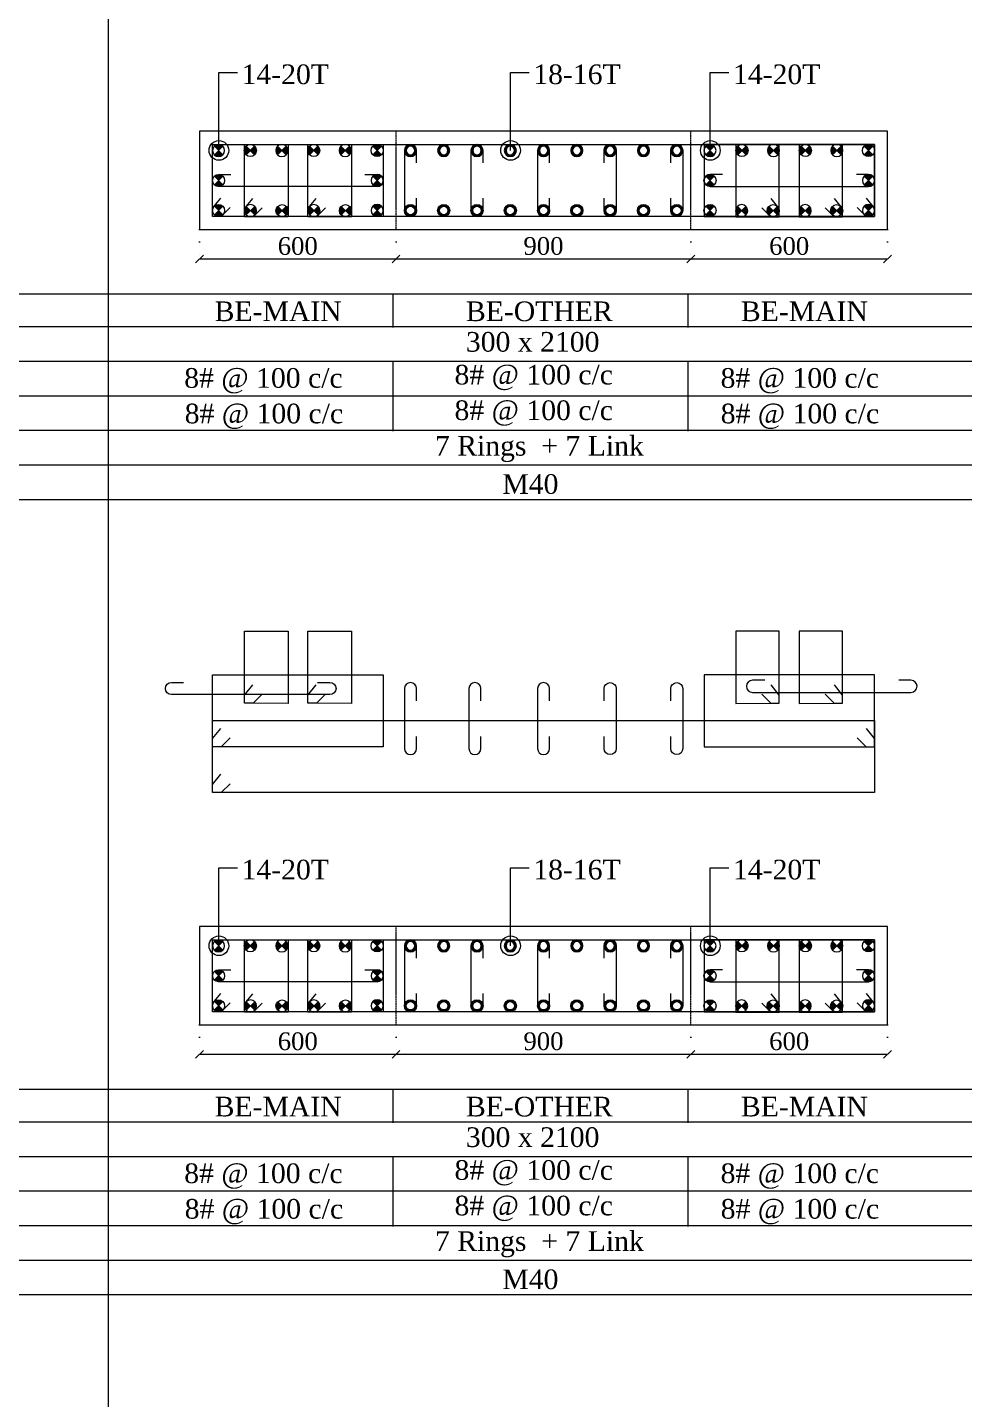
# Model space of a CAD drawing. Header units: millimetres. Extents: x 303 to 27724, y 300 to 68956.
# Drawn here: x 4978 to 7835, y 39502 to 43688 of the extents above; entities that cross this region are included whole.
import ezdxf

# ---------------------------------------------------------------- set-up
doc = ezdxf.new("R2010")
doc.units = ezdxf.units.MM
doc.linetypes.add('( Hidden )', pattern=[0.375, 0.25, -0.125])
doc.linetypes.add('DOT2', pattern=[0.125, 0, -0.125])
doc.layers.get('Defpoints').update_dxf_attribs({"lineweight": 0})
for name, color, linetype, lineweight in [('S-COL. STEEL DIA', 1, 'Continuous', 9), ('S-DIM FOOTING', 7, 'Continuous', 0), ('S-SECTION', 5, 'Continuous', 0), ('S-SECTION MARK', 7, 'Continuous', 0), ('S-SHEET', 7, 'Continuous', 0), ('S-STEEL', 1, 'Continuous', 9), ('S-STEEL-1', 1, 'Continuous', 0), ('S-STEEL-1 C.S.', 106, 'Continuous', 0), ('S-TEXT', 7, 'Continuous', 0)]:
    doc.layers.add(name, color=color, linetype=linetype, lineweight=lineweight)
doc.styles.add('AR', font='ARIALUNI.TTF', dxfattribs={"width": 0.8})
doc.styles.add('S-ROMANS', font='times.ttf')
doc.styles.add('TEXT', font='times.ttf')
doc.dimstyles.new('100', dxfattribs={"dimtxt": 180, "dimasz": 80, "dimexe": 0.18, "dimexo": 0.0625, "dimgap": 1, "dimtad": 1, "dimdec": 0, "dimzin": 0, "dimdsep": 46, "dimtxsty": 'AR', "dimblk": 'DOT', "dimcen": 0.09, "dimse1": 1, "dimse2": 1, "dimclrd": 50, "dimclrt": 256, "dimadec": 0, "dimazin": 0, "dimtfac": 1, "dimtdec": 0, "dimtix": 1, "dimtofl": 0, "dimtmove": 2, "dimatfit": 0, "dimfxl": 1, "dimtolj": 1, "dimtzin": 0, "dimlwd": -1, "dimarcsym": 0})
doc.dimstyles.new('SETU', dxfattribs={"dimtxt": 230, "dimasz": 0.2, "dimexe": 0.1, "dimexo": 0.1, "dimgap": 0.05, "dimtad": 1, "dimdec": 0, "dimzin": 0, "dimdsep": 46, "dimtxsty": 'TEXT', "dimblk": 'OBLIQUE', "dimcen": 0.09, "dimdle": 0.1, "dimclrd": 4, "dimclre": 256, "dimclrt": 256, "dimadec": 1, "dimazin": 0, "dimtfac": 1, "dimtdec": 0, "dimtix": 1, "dimtofl": 0, "dimtmove": 2, "dimatfit": 0, "dimfxl": 1, "dimtolj": 1, "dimtzin": 0, "dimlwd": -1, "dimlwe": -1, "dimarcsym": 1})

# ---------------------------------------------------------------- blocks, each defined once
blk = doc.blocks.new('_Oblique')
at = {"color": 0, "linetype": 'ByBlock', "lineweight": -2}
blk.add_line((-0.5, -0.5), (0.5, 0.5), dxfattribs=at)
blk = doc.blocks.new('*D1974')
at = {"layer": 'Defpoints', "color": 0}
for p in [(5502.6, 40643.1), (6102.6, 40643.1), (6102.6, 40553.2)]:
    blk.add_point(p, dxfattribs=at)
at = {"layer": 'S-DIM FOOTING', "linetype": 'DOT2', "ltscale": 300}
for p, q in [((5502.6, 40643), (5502.6, 40553.1)), ((6102.6, 40643), (6102.6, 40553.1))]:
    blk.add_line(p, q, dxfattribs=at)
at = {"layer": 'S-DIM FOOTING', "ltscale": 300}
blk.add_line((5502.5, 40553.2), (6102.7, 40553.2), dxfattribs=at)
at = {"layer": 'S-DIM FOOTING', "linetype": 'ByBlock', "xscale": 24, "yscale": 24, "zscale": 24, "rotation": 180}
blk.add_blockref('_Oblique', (5502.6, 40553.2), dxfattribs=at)
at = {"layer": 'S-DIM FOOTING', "linetype": 'ByBlock', "xscale": 24, "yscale": 24, "zscale": 24}
blk.add_blockref('_Oblique', (6102.6, 40553.2), dxfattribs=at)
at = {"layer": 'S-DIM FOOTING', "insert": (5802.6, 40592.7), "char_height": 54, "attachment_point": 5, "style": 'TEXT'}
blk.add_mtext('\\A1;600', dxfattribs=at)
blk = doc.blocks.new('*D1975')
at = {"layer": 'Defpoints', "color": 0}
for p in [(6102.6, 40643.1), (7002.6, 40643.1), (7002.6, 40553.2)]:
    blk.add_point(p, dxfattribs=at)
at = {"layer": 'S-DIM FOOTING', "linetype": 'DOT2', "ltscale": 300}
for p, q in [((6102.6, 40643), (6102.6, 40553.1)), ((7002.6, 40643), (7002.6, 40553.1))]:
    blk.add_line(p, q, dxfattribs=at)
at = {"layer": 'S-DIM FOOTING', "ltscale": 300}
blk.add_line((6102.5, 40553.2), (7002.7, 40553.2), dxfattribs=at)
at = {"layer": 'S-DIM FOOTING', "linetype": 'ByBlock', "xscale": 24, "yscale": 24, "zscale": 24, "rotation": 180}
blk.add_blockref('_Oblique', (6102.6, 40553.2), dxfattribs=at)
at = {"layer": 'S-DIM FOOTING', "linetype": 'ByBlock', "xscale": 24, "yscale": 24, "zscale": 24}
blk.add_blockref('_Oblique', (7002.6, 40553.2), dxfattribs=at)
at = {"layer": 'S-DIM FOOTING', "insert": (6552.6, 40592.8), "char_height": 54, "attachment_point": 5, "style": 'TEXT'}
blk.add_mtext('\\A1;900', dxfattribs=at)
blk = doc.blocks.new('*D1976')
at = {"layer": 'Defpoints', "color": 0}
for p in [(7002.6, 40643.1), (7602.6, 40643.1), (7602.6, 40553.2)]:
    blk.add_point(p, dxfattribs=at)
at = {"layer": 'S-DIM FOOTING', "linetype": 'DOT2', "ltscale": 300}
for p, q in [((7002.6, 40643), (7002.6, 40553.1)), ((7602.6, 40643), (7602.6, 40553.1))]:
    blk.add_line(p, q, dxfattribs=at)
at = {"layer": 'S-DIM FOOTING', "ltscale": 300}
blk.add_line((7002.5, 40553.2), (7602.7, 40553.2), dxfattribs=at)
at = {"layer": 'S-DIM FOOTING', "linetype": 'ByBlock', "xscale": 24, "yscale": 24, "zscale": 24, "rotation": 180}
blk.add_blockref('_Oblique', (7002.6, 40553.2), dxfattribs=at)
at = {"layer": 'S-DIM FOOTING', "linetype": 'ByBlock', "xscale": 24, "yscale": 24, "zscale": 24}
blk.add_blockref('_Oblique', (7602.6, 40553.2), dxfattribs=at)
at = {"layer": 'S-DIM FOOTING', "insert": (7302.6, 40592.7), "char_height": 54, "attachment_point": 5, "style": 'TEXT'}
blk.add_mtext('\\A1;600', dxfattribs=at)
blk = doc.blocks.new('*U18')
at = {"layer": 'S-COL. STEEL DIA'}
h = blk.add_hatch(color=256, dxfattribs=at)
h.dxf.hatch_style = 1
h.paths.add_polyline_path([(0, 0), (0, -18.5, 0.198912), (13, -13)])
h.paths.add_polyline_path([(0, 0), (-13, -13, 0.198912), (0, -18.5)])
h.paths.add_polyline_path([(0, 18.5, 0.198912), (-13, 13), (0, 0)])
h.paths.add_polyline_path([(13, 13, 0.198912), (0, 18.5), (0, 0)])
at = {"layer": 'S-COL. STEEL DIA', "lineweight": 5}
for p, q in [((-13, 13), (13, -13)), ((13, 13), (-13, -13))]:
    blk.add_line(p, q, dxfattribs=at)
blk.add_circle((0, 0), 18.5, dxfattribs=at)
blk = doc.blocks.new('_Dot')
at = {"linetype": 'ByBlock', "lineweight": -2}
blk.add_line((-0.5, 0), (-1, 0), dxfattribs=at)
at = {"linetype": 'ByBlock', "const_width": 0.5}
blk.add_lwpolyline([(-0.25, 0, 1), (0.25, 0, 1)], format="xyb", close=True, dxfattribs=at)
blk = doc.blocks.new('*U4')
at = {"layer": 'S-COL. STEEL DIA'}
h = blk.add_hatch(color=256, dxfattribs=at)
h.dxf.hatch_style = 1
h.paths.add_polyline_path([(-18.5, 0, 1), (18.5, 0, 1)])
h.paths.add_polyline_path([(13, 0, -1), (-13, 0, -1)], flags=16)
at = {"layer": 'S-COL. STEEL DIA', "lineweight": 5}
for radius in [18.5, 13]:
    blk.add_circle((0, 0), radius, dxfattribs=at)
blk = doc.blocks.new('*D1977')
at = {"layer": 'Defpoints', "color": 0}
for p in [(5502.6, 43071.1), (6102.6, 43071.1), (6102.6, 42981.3)]:
    blk.add_point(p, dxfattribs=at)
at = {"layer": 'S-DIM FOOTING', "linetype": 'DOT2', "ltscale": 300}
for p, q in [((5502.6, 43071), (5502.6, 42981.2)), ((6102.6, 43071), (6102.6, 42981.2))]:
    blk.add_line(p, q, dxfattribs=at)
at = {"layer": 'S-DIM FOOTING', "ltscale": 300}
blk.add_line((5502.5, 42981.3), (6102.7, 42981.3), dxfattribs=at)
at = {"layer": 'S-DIM FOOTING', "linetype": 'ByBlock', "xscale": 24, "yscale": 24, "zscale": 24, "rotation": 180}
blk.add_blockref('_Oblique', (5502.6, 42981.3), dxfattribs=at)
at = {"layer": 'S-DIM FOOTING', "linetype": 'ByBlock', "xscale": 24, "yscale": 24, "zscale": 24}
blk.add_blockref('_Oblique', (6102.6, 42981.3), dxfattribs=at)
at = {"layer": 'S-DIM FOOTING', "insert": (5802.6, 43020.7), "char_height": 54, "attachment_point": 5, "style": 'TEXT'}
blk.add_mtext('\\A1;600', dxfattribs=at)
blk = doc.blocks.new('*D1978')
at = {"layer": 'Defpoints', "color": 0}
for p in [(6102.6, 43071.1), (7002.6, 43071.1), (7002.6, 42981.3)]:
    blk.add_point(p, dxfattribs=at)
at = {"layer": 'S-DIM FOOTING', "linetype": 'DOT2', "ltscale": 300}
for p, q in [((6102.6, 43071), (6102.6, 42981.2)), ((7002.6, 43071), (7002.6, 42981.2))]:
    blk.add_line(p, q, dxfattribs=at)
at = {"layer": 'S-DIM FOOTING', "ltscale": 300}
blk.add_line((6102.5, 42981.3), (7002.7, 42981.3), dxfattribs=at)
at = {"layer": 'S-DIM FOOTING', "linetype": 'ByBlock', "xscale": 24, "yscale": 24, "zscale": 24, "rotation": 180}
blk.add_blockref('_Oblique', (6102.6, 42981.3), dxfattribs=at)
at = {"layer": 'S-DIM FOOTING', "linetype": 'ByBlock', "xscale": 24, "yscale": 24, "zscale": 24}
blk.add_blockref('_Oblique', (7002.6, 42981.3), dxfattribs=at)
at = {"layer": 'S-DIM FOOTING', "insert": (6552.6, 43020.8), "char_height": 54, "attachment_point": 5, "style": 'TEXT'}
blk.add_mtext('\\A1;900', dxfattribs=at)
blk = doc.blocks.new('*D1979')
at = {"layer": 'Defpoints', "color": 0}
for p in [(7002.6, 43071.1), (7602.6, 43071.1), (7602.6, 42981.3)]:
    blk.add_point(p, dxfattribs=at)
at = {"layer": 'S-DIM FOOTING', "linetype": 'DOT2', "ltscale": 300}
for p, q in [((7002.6, 43071), (7002.6, 42981.2)), ((7602.6, 43071), (7602.6, 42981.2))]:
    blk.add_line(p, q, dxfattribs=at)
at = {"layer": 'S-DIM FOOTING', "ltscale": 300}
blk.add_line((7002.5, 42981.3), (7602.7, 42981.3), dxfattribs=at)
at = {"layer": 'S-DIM FOOTING', "linetype": 'ByBlock', "xscale": 24, "yscale": 24, "zscale": 24, "rotation": 180}
blk.add_blockref('_Oblique', (7002.6, 42981.3), dxfattribs=at)
at = {"layer": 'S-DIM FOOTING', "linetype": 'ByBlock', "xscale": 24, "yscale": 24, "zscale": 24}
blk.add_blockref('_Oblique', (7602.6, 42981.3), dxfattribs=at)
at = {"layer": 'S-DIM FOOTING', "insert": (7302.6, 43020.7), "char_height": 54, "attachment_point": 5, "style": 'TEXT'}
blk.add_mtext('\\A1;600', dxfattribs=at)

msp = doc.modelspace()

# ---------------------------------------------------------------- linework, layer by layer
at = {"layer": 'S-SECTION', "elevation": 8.2}
for points in [[(7602.6, 43071.1), (7602.6, 43371.1), (5502.6, 43371.1), (5502.6, 43071.1)], [(7602.6, 40643.1), (7602.6, 40943.1), (5502.6, 40943.1), (5502.6, 40643.1)]]:
    msp.add_lwpolyline(points, close=True, dxfattribs=at)
at = {"layer": 'S-SHEET'}
for p, q in [((5224.3, 68956, -1.8), (5224.3, 299.8, -1.3)), ((303, 42874.5, 7.3), (27724.1, 42874.5, 7.3)), ((6092.9, 42871.4, -1.4), (6092.9, 42771.8, -1.4)), ((6992.9, 42871.4, -1.4), (6992.9, 42771.8, -1.4)), ((303, 42775, -0.8), (27724.1, 42775, -0.8)), ((303, 42669.8, -0.8), (27724.1, 42669.8, -0.8)), ((303, 42669.8, -0.8), (27724.1, 42669.8, -0.8)), ((6092.9, 42666.6, -1.4), (6092.9, 42455.3, -1.4)), ((6992.9, 42666.6, -1.4), (6992.9, 42455.3, -1.4)), ((303, 42564, -0.8), (27724.1, 42564, -0.8)), ((303, 42458.4, -0.8), (27724.1, 42458.4, -0.8)), ((303, 42352.9, -0.8), (27724.1, 42352.9, -0.8)), ((303, 40446.5, 7.3), (27724.1, 40446.5, 7.3)), ((6092.9, 40443.3, -1.4), (6092.9, 40343.8, -1.4)), ((6992.9, 40443.3, -1.4), (6992.9, 40343.8, -1.4)), ((303, 40346.9, -0.7), (27724.1, 40346.9, -0.7)), ((303, 40241.7, -0.7), (27724.1, 40241.7, -0.7)), ((303, 40241.7, -0.7), (27724.1, 40241.7, -0.7)), ((6092.9, 40238.6, -1.4), (6092.9, 40027.3, -1.4)), ((6992.9, 40238.6, -1.4), (6992.9, 40027.3, -1.4)), ((303, 40135.9, -0.7), (27724.1, 40135.9, -0.7)), ((303, 40030.4, -0.7), (27724.1, 40030.4, -0.7)), ((303, 39924.9, -0.7), (27724.1, 39924.9, -0.7))]:
    msp.add_line(p, q, dxfattribs=at)
at = {"layer": 'S-SHEET', "color": 0}
for p, q in [((303, 42247.4, -0.8), (27724.1, 42247.4, -0.8)), ((303, 39819.4, -0.7), (27724.1, 39819.4, -0.7))]:
    msp.add_line(p, q, dxfattribs=at)
at = {"layer": 'S-STEEL', "color": 1, "elevation": 8.2}
for points in [[(5596.1, 43138.5), (5568.6, 43111.1), (5542.6, 43111.1), (5542.6, 43331.1), (7563.4, 43331.1), (7563.4, 43111.1), (5542.6, 43111.1), (5542.6, 43136.2), (5567.8, 43167)], [(5596.1, 41379.4), (5568.6, 41352.1), (5542.6, 41352.1), (5542.6, 41572.1), (7563.4, 41572.1), (7563.4, 41352.1), (5542.6, 41352.1), (5542.6, 41377.1), (5567.8, 41408)], [(5596.1, 40710.4), (5568.6, 40683.1), (5542.6, 40683.1), (5542.6, 40903.1), (7563.4, 40903.1), (7563.4, 40683.1), (5542.6, 40683.1), (5542.6, 40708.1), (5567.8, 40739)]]:
    msp.add_lwpolyline(points, dxfattribs=at)
at = {"layer": 'S-STEEL', "color": 3}
for points, elevation in [([(6165, 43275), (6165, 43312.7, 1), (6128.1, 43312.7), (6128.1, 43129.6, 1), (6165, 43129.6), (6165, 43166.8)], 7.8), ([(6368.2, 43275), (6368.2, 43312.7, 1), (6331.3, 43312.7), (6331.3, 43129.6, 1), (6368.2, 43129.6), (6368.2, 43166.8)], 7.8), ([(6571.4, 43275), (6571.4, 43312.7, 1), (6534.5, 43312.7), (6534.5, 43129.6, 1), (6571.4, 43129.6), (6571.4, 43166.8)], 7.8), ([(6737.7, 43275), (6737.7, 43312.7, -1), (6774.6, 43312.7), (6774.6, 43129.6, -1), (6737.7, 43129.6), (6737.7, 43166.8)], 7.8), ([(6941, 43275), (6941, 43312.7, -1), (6977.9, 43312.7), (6977.9, 43129.6, -1), (6941, 43129.6), (6941, 43166.8)], 7.8), ([(6007.2, 43239.6), (6044.9, 43239.6, -1), (6044.9, 43202.7), (5561, 43202.7, -1), (5561, 43239.6), (5598.3, 43239.6)], 7.8), ([(7098.8, 43239.6), (7061, 43239.6, 1), (7061, 43202.7), (7544.9, 43202.7, 1), (7544.9, 43239.6), (7507.7, 43239.6)], 7.8), ([(7228.2, 41695.1), (7190.5, 41695.1, 1), (7190.5, 41658.2), (7674.4, 41658.2, 1), (7674.4, 41695.1), (7637.2, 41695.1)], 7.9), ([(5863.2, 41688.6), (5900.9, 41688.6, -1), (5900.9, 41651.7), (5417, 41651.7, -1), (5417, 41688.6), (5454.3, 41688.6)], 7.5), ([(6165, 41631.9), (6165, 41669.6, 1), (6128.1, 41669.6), (6128.1, 41486.5, 1), (6165, 41486.5), (6165, 41523.8)], 7.9), ([(6361.8, 41631.9), (6361.8, 41669.6, 1), (6324.9, 41669.6), (6324.9, 41486.5, 1), (6361.8, 41486.5), (6361.8, 41523.8)], 7.9), ([(6571.4, 41631.9), (6571.4, 41669.6, 1), (6534.5, 41669.6), (6534.5, 41486.5, 1), (6571.4, 41486.5), (6571.4, 41523.8)], 7.9), ([(6737.7, 41631.9), (6737.7, 41669.6, -1), (6774.6, 41669.6), (6774.6, 41486.5, -1), (6737.7, 41486.5), (6737.7, 41523.8)], 7.9), ([(6941, 41631.9), (6941, 41669.6, -1), (6977.9, 41669.6), (6977.9, 41486.5, -1), (6941, 41486.5), (6941, 41523.8)], 7.9), ([(6165, 40846.9), (6165, 40884.6, 1), (6128.1, 40884.6), (6128.1, 40701.5, 1), (6165, 40701.5), (6165, 40738.8)], 7.9), ([(6368.2, 40846.9), (6368.2, 40884.6, 1), (6331.3, 40884.6), (6331.3, 40701.5, 1), (6368.2, 40701.5), (6368.2, 40738.8)], 7.9), ([(6571.4, 40846.9), (6571.4, 40884.6, 1), (6534.5, 40884.6), (6534.5, 40701.5, 1), (6571.4, 40701.5), (6571.4, 40738.8)], 7.9), ([(6737.7, 40846.9), (6737.7, 40884.6, -1), (6774.6, 40884.6), (6774.6, 40701.5, -1), (6737.7, 40701.5), (6737.7, 40738.8)], 7.9), ([(6941, 40846.9), (6941, 40884.6, -1), (6977.9, 40884.6), (6977.9, 40701.5, -1), (6941, 40701.5), (6941, 40738.8)], 7.9), ([(6007.2, 40811.5), (6044.9, 40811.5, -1), (6044.9, 40774.6), (5561, 40774.6, -1), (5561, 40811.5), (5598.3, 40811.5)], 7.9), ([(7098.8, 40811.5), (7061, 40811.5, 1), (7061, 40774.6), (7544.9, 40774.6, 1), (7544.9, 40811.5), (7507.7, 40811.5)], 7.9)]:
    msp.add_lwpolyline(points, format="xyb", dxfattribs=dict(at, elevation=elevation))
at = {"layer": 'S-STEEL-1', "color": 6}
for points, elevation in [([(5596.1, 43138.5), (5568.6, 43111.1), (5542.6, 43111.1), (5542.6, 43331.1), (6063.4, 43331.1), (6063.4, 43111.1), (5542.6, 43111.1), (5542.6, 43136.2), (5567.8, 43167)], 7.8), ([(7509.8, 43138.5), (7537.4, 43111.1), (7563.4, 43111.1), (7563.4, 43331.1), (7042.6, 43331.1), (7042.6, 43111.1), (7563.4, 43111.1), (7563.4, 43136.2), (7538.2, 43167)], 7.8), ([(5596.1, 41519.5), (5568.6, 41492.2), (5542.6, 41492.2), (5542.6, 41712.2), (6063.4, 41712.2), (6063.4, 41492.2), (5542.6, 41492.2), (5542.6, 41517.2), (5567.8, 41548.1)], 7.9), ([(7509.8, 41519.5), (7537.4, 41492.2), (7563.4, 41492.2), (7563.4, 41712.2), (7042.6, 41712.2), (7042.6, 41492.2), (7563.4, 41492.2), (7563.4, 41517.2), (7538.2, 41548.1)], 7.9), ([(5596.1, 40710.4), (5568.6, 40683.1), (5542.6, 40683.1), (5542.6, 40903.1), (6063.4, 40903.1), (6063.4, 40683.1), (5542.6, 40683.1), (5542.6, 40708.1), (5567.8, 40739)], 7.9), ([(7509.8, 40710.4), (7537.4, 40683.1), (7563.4, 40683.1), (7563.4, 40903.1), (7042.6, 40903.1), (7042.6, 40683.1), (7563.4, 40683.1), (7563.4, 40708.1), (7538.2, 40739)], 7.9)]:
    msp.add_lwpolyline(points, dxfattribs=dict(at, elevation=elevation))
at = {"layer": 'S-STEEL-1', "color": 41}
for points, elevation in [([(5693.7, 43137.7), (5666.2, 43110.4), (5640.1, 43110.4), (5640.1, 43330.9), (5772.9, 43330.6), (5772.9, 43110.1), (5640.1, 43110.4), (5640.1, 43135.4), (5665.3, 43166.3)], 7.8), ([(5887.2, 43137.7), (5859.7, 43110.4), (5833.7, 43110.4), (5833.7, 43330.9), (5966.4, 43330.6), (5966.4, 43110.1), (5833.7, 43110.4), (5833.7, 43135.4), (5858.9, 43166.3)], 7.8), ([(7218.7, 43137.7), (7246.2, 43110.4), (7272.3, 43110.4), (7272.3, 43330.9), (7139.5, 43330.6), (7139.5, 43110.1), (7272.3, 43110.4), (7272.3, 43135.4), (7247.1, 43166.3)], 7.8), ([(7412.3, 43137.7), (7439.8, 43110.4), (7465.8, 43110.4), (7465.8, 43330.9), (7333.1, 43330.6), (7333.1, 43110.1), (7465.8, 43110.4), (7465.8, 43135.4), (7440.6, 43166.3)], 7.8), ([(5693.7, 41652.2), (5666.2, 41624.9), (5640.1, 41624.9), (5640.1, 41845.4), (5772.9, 41845.2), (5772.9, 41624.6), (5640.1, 41624.9), (5640.1, 41649.9), (5665.3, 41680.8)], 7.9), ([(5887.2, 41652.2), (5859.7, 41624.9), (5833.7, 41624.9), (5833.7, 41845.4), (5966.4, 41845.2), (5966.4, 41624.6), (5833.7, 41624.9), (5833.7, 41649.9), (5858.9, 41680.8)], 7.9), ([(7218.7, 41652.2), (7246.2, 41624.9), (7272.3, 41624.9), (7272.3, 41845.4), (7139.5, 41845.2), (7139.5, 41624.6), (7272.3, 41624.9), (7272.3, 41649.9), (7247.1, 41680.8)], 7.9), ([(7412.3, 41652.2), (7439.8, 41624.9), (7465.8, 41624.9), (7465.8, 41845.4), (7333.1, 41845.2), (7333.1, 41624.6), (7465.8, 41624.9), (7465.8, 41649.9), (7440.6, 41680.8)], 7.9), ([(5693.7, 40709.6), (5666.2, 40682.3), (5640.1, 40682.3), (5640.1, 40902.8), (5772.9, 40902.6), (5772.9, 40682), (5640.1, 40682.3), (5640.1, 40707.3), (5665.3, 40738.2)], 7.9), ([(5887.2, 40709.6), (5859.7, 40682.3), (5833.7, 40682.3), (5833.7, 40902.8), (5966.4, 40902.6), (5966.4, 40682), (5833.7, 40682.3), (5833.7, 40707.3), (5858.9, 40738.2)], 7.9), ([(7218.7, 40709.6), (7246.2, 40682.3), (7272.3, 40682.3), (7272.3, 40902.8), (7139.5, 40902.6), (7139.5, 40682), (7272.3, 40682.3), (7272.3, 40707.3), (7247.1, 40738.2)], 7.9), ([(7412.3, 40709.6), (7439.8, 40682.3), (7465.8, 40682.3), (7465.8, 40902.8), (7333.1, 40902.6), (7333.1, 40682), (7465.8, 40682.3), (7465.8, 40707.3), (7440.6, 40738.2)], 7.9)]:
    msp.add_lwpolyline(points, dxfattribs=dict(at, elevation=elevation))
at = {"layer": 'S-STEEL-1 C.S.', "color": 8, "linetype": '( Hidden )'}
for p, q in [((6102.6, 43071.1, 8.2), (6102.6, 43371.1, 8.2)), ((7002.6, 43071.1, 7.8), (7002.6, 43371.1, 7.8)), ((6102.6, 40643.1, 8.2), (6102.6, 40943.1, 8.2)), ((7002.6, 40643.1, 7.9), (7002.6, 40943.1, 7.9))]:
    msp.add_line(p, q, dxfattribs=at)

# ---------------------------------------------------------------- block references
at = {"layer": 'S-COL. STEEL DIA', "xscale": -1}
for name, p, rotation in [('*U18', (5561, 43312.7, 7.8), 180), ('*U18', (5753.9, 43312.7, 7.8), 90.19403361430271), ('*U18', (5947.5, 43312.7, 7.8), 90.19403361430271), ('*U4', (6146.5, 43312.7, 7.8), 180), ('*U4', (6248.1, 43312.7, 7.8), 180), ('*U4', (6349.7, 43312.7, 7.8), 180), ('*U4', (6451.4, 43312.7, 7.8), 180), ('*U4', (6553, 43312.7, 7.8), 180), ('*U4', (6654.6, 43312.7, 7.8), 180), ('*U4', (6756.2, 43312.7, 7.8), 180), ('*U4', (6857.8, 43312.7, 7.8), 180), ('*U4', (6959.4, 43312.7, 7.8), 180), ('*U18', (7061, 43312.7, 7.8), 180), ('*U18', (7254.6, 43312.7, 7.8), 89.80596638569695), ('*U18', (7448.1, 43312.7, 7.8), 89.80596638569695), ('*U18', (5658.6, 43128.8, 7.8), 270.1940336143028), ('*U18', (5852.1, 43128.8, 7.8), 270.1940336143028), ('*U18', (7157.6, 43128.8, 7.8), 269.8059663856972), ('*U18', (7351.2, 43128.8, 7.8), 269.8059663856972), ('*U18', (5561, 40884.6, 7.9), 180), ('*U18', (5753.9, 40884.6, 7.9), 90.19403361430271), ('*U18', (5947.5, 40884.6, 7.9), 90.19403361430271), ('*U4', (6146.5, 40884.6, 7.9), 180), ('*U4', (6248.1, 40884.6, 7.9), 180), ('*U4', (6349.7, 40884.6, 7.9), 180), ('*U4', (6451.4, 40884.6, 7.9), 180), ('*U4', (6553, 40884.6, 7.9), 180), ('*U4', (6654.6, 40884.6, 7.9), 180), ('*U4', (6756.2, 40884.6, 7.9), 180), ('*U4', (6857.8, 40884.6, 7.9), 180), ('*U4', (6959.4, 40884.6, 7.9), 180), ('*U18', (7061, 40884.6, 7.9), 180), ('*U18', (7254.6, 40884.6, 7.9), 89.80596638569695), ('*U18', (7448.1, 40884.6, 7.9), 89.80596638569695), ('*U18', (5658.6, 40700.8, 7.9), 270.1940336143028), ('*U18', (5852.1, 40700.8, 7.9), 270.1940336143028), ('*U18', (7157.6, 40700.8, 7.9), 269.8059663856972), ('*U18', (7351.2, 40700.8, 7.9), 269.8059663856972)]:
    msp.add_blockref(name, p, dxfattribs=dict(at, rotation=rotation))
at = {"layer": 'S-COL. STEEL DIA'}
for p, rotation in [((5657.8, 43312.7, 7.8), 270.194033614303), ((5851.4, 43312.7, 7.8), 270.194033614303), ((6044.9, 43312.7, 7.8), 180), ((7158.4, 43312.7, 7.8), 269.8059663856972), ((7352, 43312.7, 7.8), 269.8059663856972), ((7544.9, 43312.7, 7.8), 180), ((5754.7, 43128.8, 7.8), 90.19403361430281), ((5948.3, 43128.8, 7.8), 90.19403361430281), ((7253.8, 43128.8, 7.8), 89.80596638569716), ((7447.4, 43128.8, 7.8), 89.80596638569716), ((5657.8, 40884.6, 7.9), 270.194033614303), ((5851.4, 40884.6, 7.9), 270.194033614303), ((6044.9, 40884.6, 7.9), 180), ((7158.4, 40884.6, 7.9), 269.8059663856972), ((7352, 40884.6, 7.9), 269.8059663856972), ((7544.9, 40884.6, 7.9), 180), ((5754.7, 40700.8, 7.9), 90.19403361430281), ((5948.3, 40700.8, 7.9), 90.19403361430281), ((7253.8, 40700.8, 7.9), 89.80596638569716), ((7447.4, 40700.8, 7.9), 89.80596638569716)]:
    msp.add_blockref('*U18', p, dxfattribs=dict(at, rotation=rotation))
for name, p in [('*U18', (5561, 43221.1, 7.8)), ('*U18', (7061, 43221.1, 7.8)), ('*U18', (5561, 43129.6, 7.8)), ('*U4', (6146.5, 43129.6, 7.8)), ('*U4', (6248.1, 43129.6, 7.8)), ('*U4', (6349.7, 43129.6, 7.8)), ('*U4', (6451.4, 43129.6, 7.8)), ('*U4', (6553, 43129.6, 7.8)), ('*U4', (6654.6, 43129.6, 7.8)), ('*U4', (6756.2, 43129.6, 7.8)), ('*U4', (6857.8, 43129.6, 7.8)), ('*U4', (6959.4, 43129.6, 7.8)), ('*U18', (7061, 43129.6, 7.8)), ('*U18', (5561, 40793.1, 7.9)), ('*U18', (7061, 40793.1, 7.9)), ('*U18', (5561, 40701.5, 7.9)), ('*U4', (6146.5, 40701.5, 7.9)), ('*U4', (6248.1, 40701.5, 7.9)), ('*U4', (6349.7, 40701.5, 7.9)), ('*U4', (6451.4, 40701.5, 7.9)), ('*U4', (6553, 40701.5, 7.9)), ('*U4', (6654.6, 40701.5, 7.9)), ('*U4', (6756.2, 40701.5, 7.9)), ('*U4', (6857.8, 40701.5, 7.9)), ('*U4', (6959.4, 40701.5, 7.9)), ('*U18', (7061, 40701.5, 7.9))]:
    msp.add_blockref(name, p, dxfattribs=at)
at = {"layer": 'S-COL. STEEL DIA', "xscale": -1}
for p in [(6044.9, 43221.1, 7.8), (7544.9, 43221.1, 7.8), (6044.9, 43129.6, 7.8), (7544.9, 43129.6, 7.8), (6044.9, 40793.1, 7.9), (7544.9, 40793.1, 7.9), (6044.9, 40701.5, 7.9), (7544.9, 40701.5, 7.9)]:
    msp.add_blockref('*U18', p, dxfattribs=at)

# ---------------------------------------------------------------- texts
at = {"layer": 'S-TEXT', "color": 7, "style": 'TEXT'}
for s, p in [('14-20T', (5631.1, 43515.2, 7.8)), ('18-16T', (6521.5, 43515.2, 7.8)), ('14-20T', (7131.1, 43515.2, 7.8)), ('14-20T', (5631.1, 41087.1, 7.9)), ('18-16T', (6521.5, 41087.1, 7.9)), ('14-20T', (7131.1, 41087.1, 7.9))]:
    msp.add_text(s, height=60, dxfattribs=at).set_placement(p)
at = {"layer": 'S-TEXT', "style": 'S-ROMANS'}
for s, p in [('BE-MAIN ', (5549, 42791.6, -1.4)), ('BE-OTHER', (6316, 42791.6, -1.4)), ('BE-MAIN ', (7155.2, 42791.6, -1.4)), ('300 x 2100', (6315.7, 42698.4, -1.4)), ('8# @ 100 c/c', (6281, 42598.1, -1.4)), ('8# @ 100 c/c', (5456, 42588.1, -1.4)), ('8# @ 100 c/c', (7093.2, 42588.1, -1.4)), ('8# @ 100 c/c', (5457.5, 42479.5, -1.4)), ('8# @ 100 c/c', (6281, 42489.5, -1.4)), ('8# @ 100 c/c', (7093.5, 42479.5, -1.4)), ('7 Rings  + 7 Link', (6221.2, 42381, -1.4)), ('M40', (6427.1, 42264.3, -1.4)), ('BE-MAIN ', (5549, 40363.5, -1.4)), ('BE-OTHER', (6316, 40363.5, -1.4)), ('BE-MAIN ', (7155.2, 40363.5, -1.4)), ('300 x 2100', (6315.7, 40270.3, -1.4)), ('8# @ 100 c/c', (6281, 40170, -1.4)), ('8# @ 100 c/c', (5456, 40160, -1.4)), ('8# @ 100 c/c', (7093.2, 40160, -1.4)), ('8# @ 100 c/c', (5457.5, 40051.4, -1.4)), ('8# @ 100 c/c', (6281, 40061.4, -1.4)), ('8# @ 100 c/c', (7093.5, 40051.4, -1.4)), ('7 Rings  + 7 Link', (6221.2, 39953, -1.4)), ('M40', (6427.1, 39836.2, -1.4))]:
    msp.add_text(s, height=60, dxfattribs=at).set_placement(p)

# ---------------------------------------------------------------- dimensions: what is measured, and where the dimension line sits
at = {"layer": 'S-DIM FOOTING', "ltscale": 300}
for base, p1, p2, picture, middle in [((6102.6, 42981.3, 7.8), (5502.6, 43071.1, 8.2), (6102.6, 43071.1, 8.2), '*D1977', (5802.6, 43020.7, 7.8)), ((7002.6, 42981.3, 7.8), (6102.6, 43071.1, 8.2), (7002.6, 43071.1, 7.8), '*D1978', (6552.6, 43020.8, 7.8)), ((7602.6, 42981.3, 7.5), (7002.6, 43071.1, 7.8), (7602.6, 43071.1, 8.2), '*D1979', (7302.6, 43020.7, 7.5)), ((6102.6, 40553.2, 7.9), (5502.6, 40643.1, 8.2), (6102.6, 40643.1, 8.2), '*D1974', (5802.6, 40592.7, 7.9)), ((7002.6, 40553.2, 7.9), (6102.6, 40643.1, 8.2), (7002.6, 40643.1, 7.9), '*D1975', (6552.6, 40592.8, 7.9)), ((7602.6, 40553.2, 7.5), (7002.6, 40643.1, 7.9), (7602.6, 40643.1, 8.2), '*D1976', (7302.6, 40592.7, 7.5))]:
    dim = msp.add_linear_dim(base=base, p1=p1, p2=p2, angle=180, dimstyle='SETU', override={"dimscale": 1.2, "dimtxt": 45, "dimasz": 20, "dimgap": 10, "dimblk1": 'Oblique', "dimblk2": 'Oblique', "dimsah": 1, "dimclrd": 256, "dimarcsym": 1}, dxfattribs=at)
    dim.commit()
    dim.dimension.update_dxf_attribs({"geometry": picture, "text_midpoint": middle})

# ---------------------------------------------------------------- leaders
at = {"layer": 'S-SECTION MARK'}
for points in [[(5561.8, 43312.7, 8.2), (5561.8, 43551, 8.2), (5618.2, 43551, 8.2)], [(6452.2, 43312.7, 8.2), (6452.2, 43551, 8.2), (6508.6, 43551, 8.2)], [(7061.8, 43312.7, 8.2), (7061.8, 43551, 8.2), (7118.3, 43551, 8.2)], [(5561.8, 40884.6, 8.2), (5561.8, 41123, 8.2), (5618.2, 41123, 8.2)], [(6452.2, 40884.6, 8.2), (6452.2, 41123, 8.2), (6508.6, 41123, 8.2)], [(7061.8, 40884.6, 8.2), (7061.8, 41123, 8.2), (7118.3, 41123, 8.2)]]:
    msp.add_leader(points, dimstyle='100', override={"dimasz": 60, "dimtad": 0, "dimclrd": 256, "dimldrblk": 'DotBlank', "dimfxl": 50, "dimfxlon": 1, "dimarcsym": 1}, dxfattribs=at)

doc.saveas('drawing.dxf')
